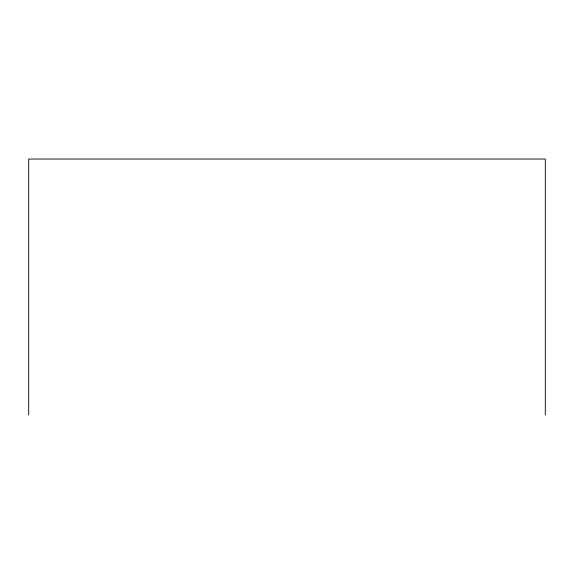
<?xml version="1.0" encoding="UTF-8"?>
<svg xmlns="http://www.w3.org/2000/svg" width="574" height="574" viewBox="0 0 574 574"><rect width="100%" height="100%" fill="white"/><g stroke="black" fill="none" stroke-linecap="round" stroke-linejoin="round"><path stroke-width="0.86" d="M545.3 414.966L545.3 159.034L28.7 159.034L28.7 414.966"/></g></svg>
